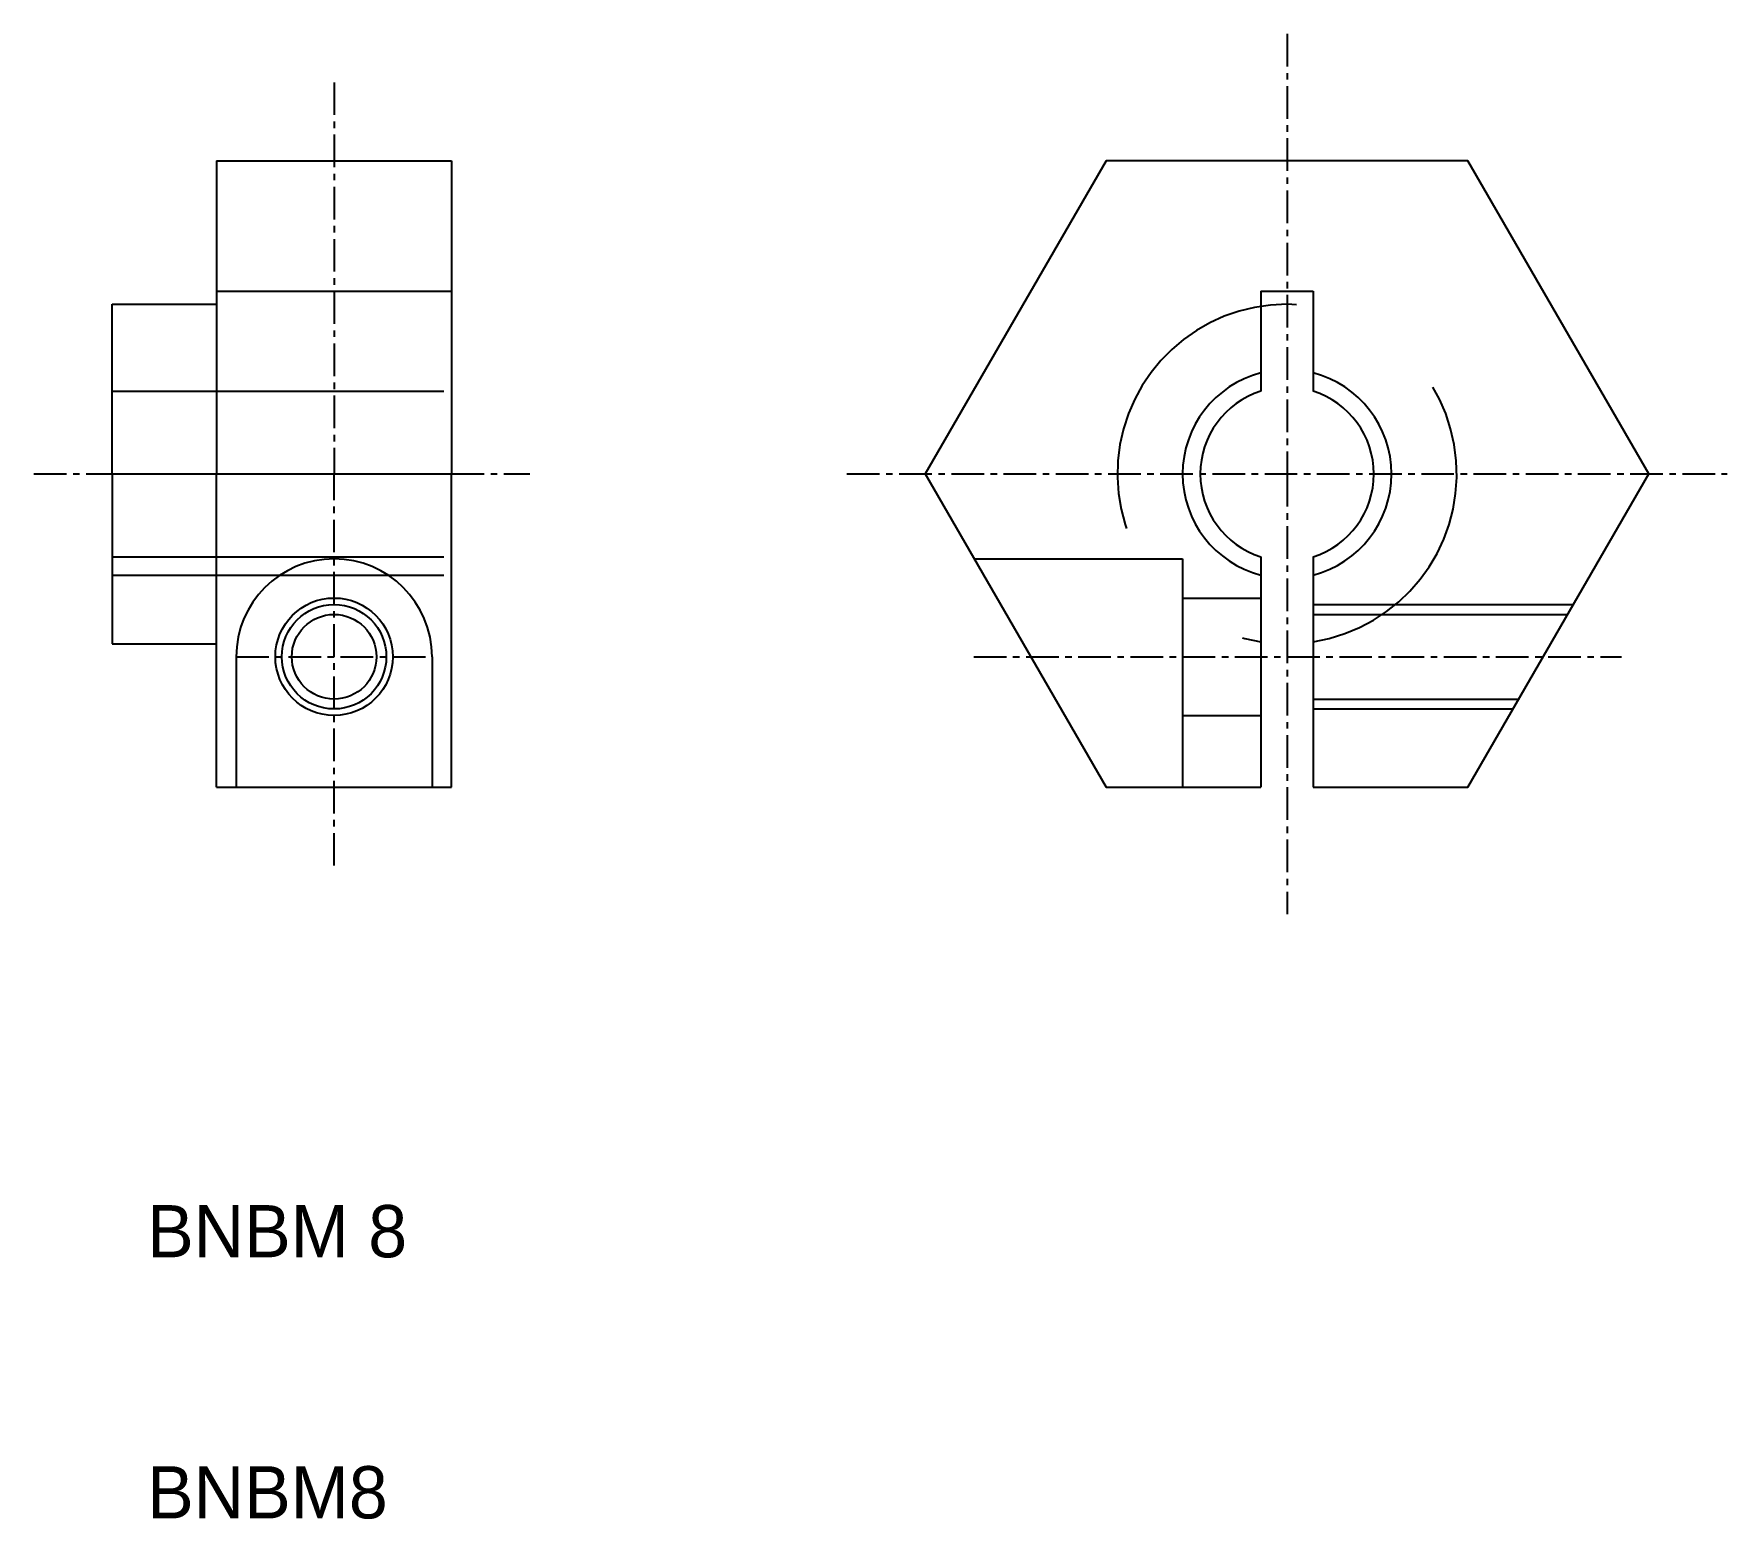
# Model space of a CAD drawing. Extents: x 151.9 to 216.8, y 83.6 to 140.5.
import ezdxf

# ---------------------------------------------------------------- set-up
doc = ezdxf.new("R2010")
doc.units = 0
doc.linetypes.add('CENTER', pattern=[2, 1.25, -0.25, 0.25, -0.25])
doc.linetypes.add('DASHED', pattern=[19.05, 12.7, -6.35])
doc.layers.get('0').update_dxf_attribs({"linetype": 'CONTINUOUS'})
doc.layers.add('CENTER', color=1, linetype='CENTER')

msp = doc.modelspace()

# ---------------------------------------------------------------- linework, layer by layer
for p, q in [((158.948, 135.631), (167.948, 135.631)), ((158.948, 135.631), (158.948, 130.131)), ((167.948, 135.631), (167.948, 123.631)), ((193.02, 135.631), (186.092, 123.631)), ((206.876, 135.631), (193.02, 135.631)), ((213.805, 123.631), (206.876, 135.631)), ((198.948, 130.631), (198.948, 126.801)), ((198.948, 130.631), (200.948, 130.631)), ((200.948, 130.631), (200.948, 126.801)), ((154.948, 123.631), (154.948, 130.131)), ((154.948, 130.131), (158.948, 130.131)), ((158.948, 130.131), (158.948, 123.631)), ((154.948, 123.631), (167.948, 123.631)), ((154.948, 123.631), (154.948, 117.131)), ((158.948, 117.131), (158.948, 123.631)), ((167.948, 111.631), (167.948, 123.631)), ((186.092, 123.631), (193.02, 111.631)), ((206.876, 111.631), (213.805, 123.631)), ((198.948, 120.462), (198.948, 111.631)), ((200.948, 120.462), (200.948, 111.631)), ((154.948, 117.131), (158.948, 117.131)), ((158.948, 111.631), (158.948, 117.131)), ((159.698, 116.631), (159.698, 111.631)), ((167.198, 116.631), (167.198, 111.631)), ((158.948, 111.631), (167.948, 111.631)), ((193.02, 111.631), (198.948, 111.631)), ((200.948, 111.631), (206.876, 111.631))]:
    msp.add_line(p, q)
at = {"color": 3, "linetype": 'DASHED'}
for p, q in [((158.948, 130.631), (167.948, 130.631)), ((154.948, 126.801), (167.948, 126.801)), ((154.948, 120.462), (167.948, 120.462)), ((187.968, 120.381), (195.948, 120.381)), ((195.948, 120.381), (195.948, 111.631)), ((154.948, 119.758), (167.948, 119.758)), ((195.948, 118.881), (198.948, 118.881)), ((200.948, 118.631), (210.918, 118.631)), ((200.948, 118.252), (210.699, 118.252)), ((200.948, 115.01), (208.827, 115.01)), ((195.948, 114.381), (198.948, 114.381)), ((200.948, 114.631), (208.608, 114.631))]:
    msp.add_line(p, q, dxfattribs=at)
for radius in [2.25, 1.621]:
    msp.add_circle((163.448, 116.631), radius)
at = {"color": 3}
msp.add_circle((163.448, 116.631), 2, dxfattribs=at)
at = {"linetype": 'DASHED'}
msp.add_arc((199.948, 123.631), 6.5, 278.84988, 261.15012, dxfattribs=at)
at = {"color": 3}
for start, end in [(104.47751, 255.52249), (284.47751, 75.52249)]:
    msp.add_arc((199.948, 123.631), 4, start, end, dxfattribs=at)
for centre, radius, start, end in [((199.948, 123.631), 3.324, 107.51092, 252.48908), ((199.948, 123.631), 3.324, 287.51092, 72.48908), ((163.448, 116.631), 3.75, 0, 180)]:
    msp.add_arc(centre, radius, start, end)
at = {"layer": 'CENTER', "color": 1, "linetype": 'CENTER'}
for p, q in [((199.948, 140.488), (199.948, 123.631)), ((163.448, 138.631), (163.448, 123.631)), ((151.948, 123.631), (170.948, 123.631)), ((163.448, 108.631), (163.448, 123.631)), ((183.092, 123.631), (216.805, 123.631)), ((199.948, 123.631), (199.948, 106.775)), ((159.698, 116.631), (167.198, 116.631)), ((187.951, 116.631), (212.763, 116.631))]:
    msp.add_line(p, q, dxfattribs=at)

# ---------------------------------------------------------------- texts
for s, p in [('BNBM 8', (156.287, 93.631)), ('BNBM8', (156.287, 83.631))]:
    msp.add_text(s, height=2).set_placement(p)

doc.saveas('drawing.dxf')
